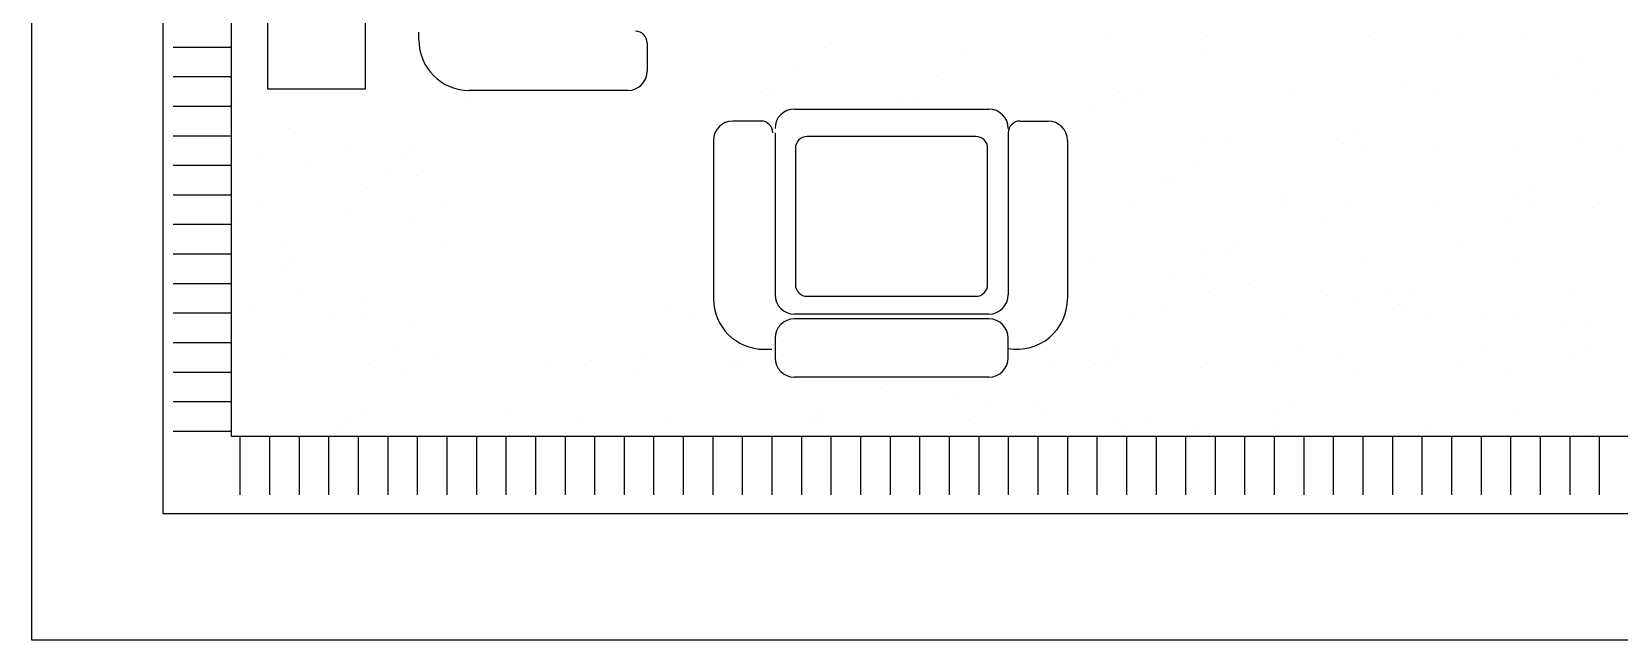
# Model space of a CAD drawing. Header units: inches. Extents: x 10.2 to 52.7, y 13.8 to 38.6.
# Drawn here: x 31.732 to 35.815, y 13.807 to 15.372 of the extents above; entities that cross this region are included whole.
import ezdxf

# ---------------------------------------------------------------- set-up
doc = ezdxf.new("R2010")
doc.units = ezdxf.units.IN
doc.header["$MEASUREMENT"] = 0
for name, color, linetype in [('02', 2, 'Continuous'), ('4', 4, 'Continuous'), ('kadrbm', 4, 'Continuous')]:
    doc.layers.add(name, color=color, linetype=linetype)

# ---------------------------------------------------------------- blocks, each defined once
blk = doc.blocks.new('kadrbm')
at = {"layer": 'kadrbm', "color": 4}
blk.add_lwpolyline([(0, 0), (0, 24.7972), (21, 24.7972), (21, 0), (0, 0)], close=True, dxfattribs=at)
blk.add_lwpolyline([(20.6631, 0.3257), (20.6631, 24.4603), (0.3369, 24.4603), (0.3369, 0.3257), (20.6631, 0.3257)], dxfattribs=at)

msp = doc.modelspace()

# ---------------------------------------------------------------- linework, layer by layer
at = {"layer": '02'}
for p, q in [((32.7278, 15.3513), (32.7278, 15.3713)), ((33.3151, 15.3436), (33.3151, 15.2713)), ((33.2651, 15.2213), (32.8578, 15.2213)), ((33.6938, 15.1734), (34.1936, 15.1734)), ((33.6078, 15.1426), (33.5354, 15.1426)), ((33.6438, 15.1126), (33.6438, 14.6958)), ((34.2438, 15.1126), (34.2438, 14.6958)), ((34.2738, 15.1426), (34.3461, 15.1426)), ((33.4854, 15.0926), (33.4854, 14.6854)), ((33.6963, 15.0729), (33.6963, 14.7218)), ((34.1606, 15.1029), (33.7263, 15.1029)), ((34.1906, 14.7218), (34.1906, 15.0729)), ((34.3961, 15.0926), (34.3961, 14.6854)), ((33.7263, 14.6918), (34.1606, 14.6918)), ((34.1936, 14.6458), (33.6938, 14.6458)), ((34.1938, 14.6337), (33.6938, 14.6337)), ((33.6441, 14.5837), (33.6441, 14.5337)), ((34.2438, 14.5337), (34.2438, 14.5837)), ((33.6154, 14.5554), (33.6354, 14.5554)), ((34.1938, 14.4837), (33.6938, 14.4837))]:
    msp.add_line(p, q, dxfattribs=at)
msp.add_lwpolyline([(32.5896, 17.3257), (32.5896, 15.2242), (32.3396, 15.2242), (32.3396, 17.3257)], close=True, dxfattribs=at)
for centre, radius, start, end in [((33.2851, 15.3436), 0.03, 0, 90), ((32.8578, 15.3513), 0.13, 180, 270), ((33.2651, 15.2713), 0.05, 270, 0), ((33.6938, 15.1234), 0.05, 90, 180), ((34.1936, 15.1234), 0.05, 0, 90), ((33.5354, 15.0926), 0.05, 90, 180), ((33.6078, 15.1126), 0.03, 0, 90), ((34.2738, 15.1126), 0.03, 90, 180), ((34.3461, 15.0926), 0.05, 0, 90), ((33.7263, 15.0729), 0.03, 90, 180), ((34.1606, 15.0729), 0.03, 0, 90), ((33.7263, 14.7218), 0.03, 180, 270), ((34.1606, 14.7218), 0.03, 270, 0), ((33.6154, 14.6854), 0.13, 180, 270), ((33.6938, 14.6958), 0.05, 180, 270), ((34.1936, 14.6958), 0.05, 270, 0), ((34.2661, 14.6854), 0.13, 260.1386, 0), ((33.6938, 14.5837), 0.05, 90, 180), ((34.1938, 14.5837), 0.05, 0, 90), ((33.6938, 14.5337), 0.05, 180, 270), ((34.1938, 14.5337), 0.05, 270, 0)]:
    msp.add_arc(centre, radius, start, end, dxfattribs=at)
at = {"layer": '4'}
for p, q in [((34.5004, 15.3706), (34.5004, 15.3706)), ((34.7567, 15.3618), (34.7567, 15.3618)), ((35.171, 15.3619), (35.171, 15.3619)), ((35.4139, 15.3665), (35.4139, 15.3665)), ((35.5636, 15.3569), (35.5636, 15.3569)), ((32.2459, 15.332), (32.0959, 15.332)), ((33.7721, 15.3308), (33.7721, 15.3308)), ((34.1268, 15.3194), (34.1268, 15.3194)), ((34.743, 15.3296), (34.743, 15.3296)), ((35.7071, 15.305), (35.7071, 15.305)), ((32.2459, 15.256), (32.0959, 15.256)), ((33.7036, 15.2693), (33.7036, 15.2693)), ((34.0583, 15.2579), (34.0583, 15.2579)), ((35.2646, 15.2297), (35.2646, 15.2297)), ((35.6438, 15.2647), (35.6438, 15.2647)), ((32.2646, 15.2049), (32.2646, 15.2049)), ((32.846, 15.1928), (32.846, 15.1928)), ((33.6056, 15.2149), (33.6056, 15.2149)), ((33.6416, 15.2113), (33.6416, 15.2113)), ((33.9604, 15.2035), (33.9604, 15.2035)), ((33.9963, 15.1998), (33.9963, 15.1998)), ((34.529, 15.2167), (34.529, 15.2167)), ((34.5402, 15.189), (34.5402, 15.189)), ((34.5755, 15.2263), (34.5755, 15.2263)), ((34.9681, 15.2213), (34.9681, 15.2213)), ((35.3518, 15.2231), (35.3518, 15.2231)), ((35.757, 15.2085), (35.757, 15.2085)), ((32.2459, 15.18), (32.0959, 15.18)), ((34.4658, 15.1764), (34.4658, 15.1764)), ((32.3934, 15.123), (32.3934, 15.123)), ((35.1341, 15.1101), (35.1341, 15.1101)), ((32.2459, 15.104), (32.0959, 15.104)), ((32.5438, 15.0804), (32.5438, 15.0804)), ((32.7155, 15.0732), (32.7155, 15.0732)), ((34.7564, 15.0875), (34.7564, 15.0875)), ((34.802, 15.1021), (34.802, 15.1021)), ((35.1065, 15.0848), (35.1065, 15.0848)), ((35.1615, 15.0729), (35.1615, 15.0729)), ((35.3465, 15.0753), (35.3465, 15.0753)), ((35.5541, 15.0679), (35.5541, 15.0679)), ((35.7155, 15.098), (35.7155, 15.098)), ((35.8136, 15.0744), (35.8136, 15.0744)), ((32.2459, 15.028), (32.0959, 15.028)), ((32.317, 15.0568), (32.317, 15.0568)), ((32.439, 15.0407), (32.439, 15.0407)), ((32.6879, 15.0479), (32.6879, 15.0479)), ((34.7336, 15.0406), (34.7336, 15.0406)), ((32.6427, 15.0139), (32.6427, 15.0139)), ((32.7208, 15.0036), (32.7208, 15.0036)), ((34.6356, 14.9862), (34.6356, 14.9862)), ((32.2459, 14.952), (32.0959, 14.952)), ((32.5957, 14.9678), (32.5957, 14.9678)), ((34.6715, 14.9825), (34.6715, 14.9825)), ((34.9572, 14.9479), (34.9572, 14.9479)), ((35.5574, 14.9531), (35.5574, 14.9531)), ((35.585, 14.9784), (35.585, 14.9784)), ((32.3161, 14.9353), (32.3161, 14.9353)), ((32.5386, 14.9111), (32.5386, 14.9111)), ((32.7832, 14.9345), (32.7832, 14.9345)), ((34.566, 14.9373), (34.566, 14.9373)), ((34.9587, 14.9323), (34.9587, 14.9323)), ((35.1188, 14.9302), (35.1188, 14.9302)), ((35.3424, 14.9341), (35.3424, 14.9341)), ((35.5859, 14.9294), (35.5859, 14.9294)), ((35.7475, 14.9195), (35.7475, 14.9195)), ((32.2459, 14.876), (32.0959, 14.876)), ((32.2528, 14.895), (32.2528, 14.895)), ((32.7199, 14.8942), (32.7199, 14.8942)), ((35.0555, 14.8899), (35.0555, 14.8899)), ((35.5227, 14.8891), (35.5227, 14.8891)), ((32.384, 14.834), (32.384, 14.834)), ((34.8267, 14.8284), (34.8267, 14.8284)), ((32.2459, 14.8), (32.0959, 14.8)), ((32.4081, 14.7915), (32.4081, 14.7915)), ((32.7891, 14.8194), (32.7891, 14.8194)), ((34.7469, 14.7985), (34.7469, 14.7985)), ((34.799, 14.803), (34.799, 14.803)), ((35.1521, 14.7839), (35.1521, 14.7839)), ((35.4081, 14.8163), (35.4081, 14.8163)), ((32.3804, 14.7662), (32.3804, 14.7662)), ((34.4578, 14.7749), (34.4578, 14.7749)), ((34.6616, 14.7481), (34.6616, 14.7481)), ((35.5447, 14.7789), (35.5447, 14.7789)), ((32.2459, 14.724), (32.0959, 14.724)), ((32.4226, 14.7048), (32.4226, 14.7048)), ((34.7396, 14.7378), (34.7396, 14.7378)), ((34.7582, 14.7005), (34.7582, 14.7005)), ((34.8616, 14.7218), (34.8616, 14.7218)), ((35.2254, 14.6997), (35.2254, 14.6997)), ((35.6925, 14.6988), (35.6925, 14.6988)), ((32.3007, 14.6705), (32.3007, 14.6705)), ((32.5863, 14.6788), (32.5863, 14.6788)), ((33.3751, 14.666), (33.3751, 14.666)), ((34.6497, 14.6662), (34.6497, 14.6662)), ((35.0653, 14.6949), (35.0653, 14.6949)), ((35.1434, 14.6847), (35.1434, 14.6847)), ((35.2499, 14.6714), (35.2499, 14.6714)), ((35.2654, 14.6686), (35.2654, 14.6686)), ((35.2776, 14.6967), (35.2776, 14.6967)), ((32.2459, 14.648), (32.0959, 14.648)), ((32.5044, 14.6437), (32.5044, 14.6437)), ((32.5825, 14.6334), (32.5825, 14.6334)), ((32.7045, 14.6174), (32.7045, 14.6174)), ((33.4404, 14.6478), (33.4404, 14.6478)), ((34.5566, 14.6482), (34.5566, 14.6482)), ((34.9492, 14.6432), (34.9492, 14.6432)), ((35.3329, 14.6451), (35.3329, 14.6451)), ((35.4691, 14.6418), (35.4691, 14.6418)), ((35.5472, 14.6315), (35.5472, 14.6315)), ((35.7381, 14.6305), (35.7381, 14.6305)), ((35.6691, 14.6154), (35.6691, 14.6154)), ((32.2459, 14.572), (32.0959, 14.572)), ((32.3745, 14.545), (32.3745, 14.545)), ((32.662, 14.5588), (32.662, 14.5588)), ((34.5192, 14.5466), (34.5192, 14.5466)), ((34.5305, 14.5554), (34.5305, 14.5554)), ((34.9977, 14.5546), (34.9977, 14.5546)), ((35.4648, 14.5537), (35.4648, 14.5537)), ((35.7008, 14.5397), (35.7008, 14.5397)), ((35.7285, 14.5651), (35.7285, 14.5651)), ((32.2459, 14.496), (32.0959, 14.496)), ((32.5988, 14.5185), (32.5988, 14.5185)), ((32.6821, 14.4977), (32.6821, 14.4977)), ((32.7796, 14.5304), (32.7796, 14.5304)), ((33.0659, 14.5177), (33.0659, 14.5177)), ((33.1723, 14.5254), (33.1723, 14.5254)), ((33.2823, 14.5029), (33.2823, 14.5029)), ((33.3099, 14.5282), (33.3099, 14.5282)), ((33.533, 14.5168), (33.533, 14.5168)), ((33.556, 14.5272), (33.556, 14.5272)), ((34.3538, 14.5076), (34.3538, 14.5076)), ((34.4673, 14.5151), (34.4673, 14.5151)), ((34.4916, 14.5213), (34.4916, 14.5213)), ((34.7375, 14.5094), (34.7375, 14.5094)), ((34.9344, 14.5143), (34.9344, 14.5143)), ((35.1006, 14.5346), (35.1006, 14.5346)), ((35.1426, 14.4949), (35.1426, 14.4949)), ((35.4015, 14.5134), (35.4015, 14.5134)), ((33.9158, 14.4579), (33.9158, 14.4579)), ((35.5353, 14.4898), (35.5353, 14.4898)), ((32.2459, 14.42), (32.0959, 14.42)), ((34.1195, 14.4311), (34.1195, 14.4311)), ((34.1976, 14.4208), (34.1976, 14.4208)), ((34.9701, 14.415), (34.9701, 14.415)), ((32.5516, 14.3782), (32.5516, 14.3782)), ((32.5768, 14.3897), (32.5768, 14.3897)), ((32.9605, 14.3916), (32.9605, 14.3916)), ((33.3657, 14.377), (33.3657, 14.377)), ((33.7608, 14.3966), (33.7608, 14.3966)), ((34.142, 14.3738), (34.142, 14.3738)), ((34.3195, 14.4048), (34.3195, 14.4048)), ((34.3423, 14.3845), (34.3423, 14.3845)), ((34.5233, 14.3779), (34.5233, 14.3779)), ((34.9425, 14.3897), (34.9425, 14.3897)), ((35.5515, 14.4029), (35.5515, 14.4029)), ((32.2459, 14.344), (32.0959, 14.344)), ((32.5239, 14.3528), (32.5239, 14.3528)), ((33.133, 14.3661), (33.133, 14.3661)), ((33.7332, 14.3712), (33.7332, 14.3712)), ((33.7583, 14.372), (33.7583, 14.372)), ((34.5471, 14.3592), (34.5471, 14.3592)), ((34.6013, 14.3677), (34.6013, 14.3677)), ((34.7233, 14.3516), (34.7233, 14.3516)), ((34.9398, 14.3542), (34.9398, 14.3542)), ((35.3235, 14.3561), (35.3235, 14.3561)), ((35.7286, 14.3415), (35.7286, 14.3415)), ((32.2677, 14.3311), (32.2677, 14.1811)), ((32.3437, 14.3311), (32.3437, 14.1811)), ((32.4197, 14.3311), (32.4197, 14.1811)), ((32.4957, 14.3311), (32.4957, 14.1811)), ((32.5717, 14.3311), (32.5717, 14.1811)), ((32.6477, 14.3311), (32.6477, 14.1811)), ((32.7237, 14.3311), (32.7237, 14.1811)), ((32.7997, 14.3311), (32.7997, 14.1811)), ((32.8757, 14.3311), (32.8757, 14.1811)), ((32.9517, 14.3311), (32.9517, 14.1811)), ((33.0277, 14.3311), (33.0277, 14.1811)), ((33.1037, 14.3311), (33.1037, 14.1811)), ((33.1797, 14.3311), (33.1797, 14.1811)), ((33.2557, 14.3311), (33.2557, 14.1811)), ((33.3317, 14.3311), (33.3317, 14.1811)), ((33.4077, 14.3311), (33.4077, 14.1811)), ((33.4837, 14.3311), (33.4837, 14.1811)), ((33.5597, 14.3311), (33.5597, 14.1811)), ((33.6357, 14.3311), (33.6357, 14.1811)), ((33.7117, 14.3311), (33.7117, 14.1811)), ((33.7877, 14.3311), (33.7877, 14.1811)), ((33.8637, 14.3311), (33.8637, 14.1811)), ((33.9397, 14.3311), (33.9397, 14.1811)), ((34.0157, 14.3311), (34.0157, 14.1811)), ((34.0917, 14.3311), (34.0917, 14.1811)), ((34.1677, 14.3311), (34.1677, 14.1811)), ((34.2437, 14.3311), (34.2437, 14.1811)), ((34.3197, 14.3311), (34.3197, 14.1811)), ((34.3957, 14.3311), (34.3957, 14.1811)), ((34.4717, 14.3311), (34.4717, 14.1811)), ((34.5477, 14.3311), (34.5477, 14.1811)), ((34.6237, 14.3311), (34.6237, 14.1811)), ((34.6997, 14.3311), (34.6997, 14.1811)), ((34.7757, 14.3311), (34.7757, 14.1811)), ((34.8517, 14.3311), (34.8517, 14.1811)), ((34.9277, 14.3311), (34.9277, 14.1811)), ((35.0037, 14.3311), (35.0037, 14.1811)), ((35.0797, 14.3311), (35.0797, 14.1811)), ((35.1557, 14.3311), (35.1557, 14.1811)), ((35.2317, 14.3311), (35.2317, 14.1811)), ((35.3077, 14.3311), (35.3077, 14.1811)), ((35.3837, 14.3311), (35.3837, 14.1811)), ((35.4597, 14.3311), (35.4597, 14.1811)), ((35.5357, 14.3311), (35.5357, 14.1811)), ((35.6117, 14.3311), (35.6117, 14.1811)), ((35.6877, 14.3311), (35.6877, 14.1811)), ((35.7637, 14.3311), (35.7637, 14.1811))]:
    msp.add_line(p, q, dxfattribs=at)
msp.add_lwpolyline([(40.3282, 14.3311), (32.2459, 14.3311), (32.2459, 18.229), (40.3282, 18.229)], close=True, dxfattribs=at)

# ---------------------------------------------------------------- block references
at = {"layer": 'kadrbm'}
msp.add_blockref('kadrbm', (31.7322, 13.8067), dxfattribs=at)

doc.saveas('drawing.dxf')
